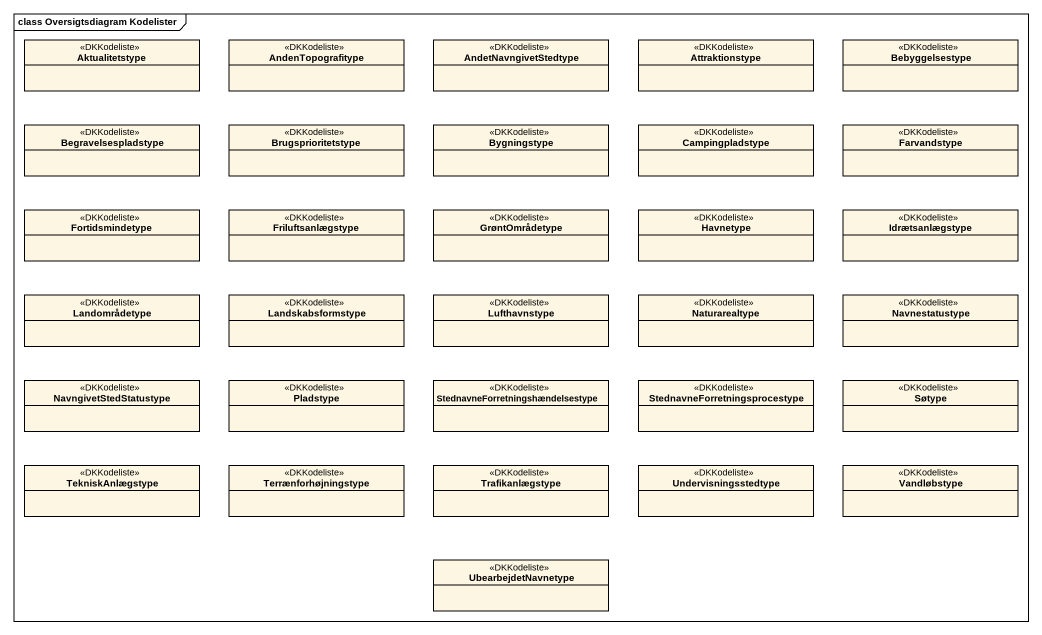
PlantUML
@startuml
mainframe class Oversigtsdiagram Kodelister
hide circle
hide empty members
enum Aktualitetstype <<DKKodeliste>>
enum AndenTopografitype <<DKKodeliste>>
enum AndetNavngivetStedtype <<DKKodeliste>>
enum Attraktionstype <<DKKodeliste>>
enum Bebyggelsestype <<DKKodeliste>>
enum Begravelsespladstype <<DKKodeliste>>
enum Brugsprioritetstype <<DKKodeliste>>
enum Bygningstype <<DKKodeliste>>
enum Campingpladstype <<DKKodeliste>>
enum Farvandstype <<DKKodeliste>>
enum Fortidsmindetype <<DKKodeliste>>
enum Friluftsanlægstype <<DKKodeliste>>
enum GrøntOmrådetype <<DKKodeliste>>
enum Havnetype <<DKKodeliste>>
enum Idrætsanlægstype <<DKKodeliste>>
enum Landområdetype <<DKKodeliste>>
enum Landskabsformstype <<DKKodeliste>>
enum Lufthavnstype <<DKKodeliste>>
enum Naturarealtype <<DKKodeliste>>
enum Navnestatustype <<DKKodeliste>>
enum NavngivetStedStatustype <<DKKodeliste>>
enum Pladstype <<DKKodeliste>>
enum "StednavneForretningshændelsestype" as StednavneForretningshændelse <<DKKodeliste>>
enum "StednavneForretningsprocestype" as StednavneForretningsprocesty <<DKKodeliste>>
enum Søtype <<DKKodeliste>>
enum TekniskAnlægstype <<DKKodeliste>>
enum Terrænforhøjningstype <<DKKodeliste>>
enum Trafikanlægstype <<DKKodeliste>>
enum Undervisningsstedtype <<DKKodeliste>>
enum Vandløbstype <<DKKodeliste>>
enum UbearbejdetNavnetype <<DKKodeliste>>
@enduml
